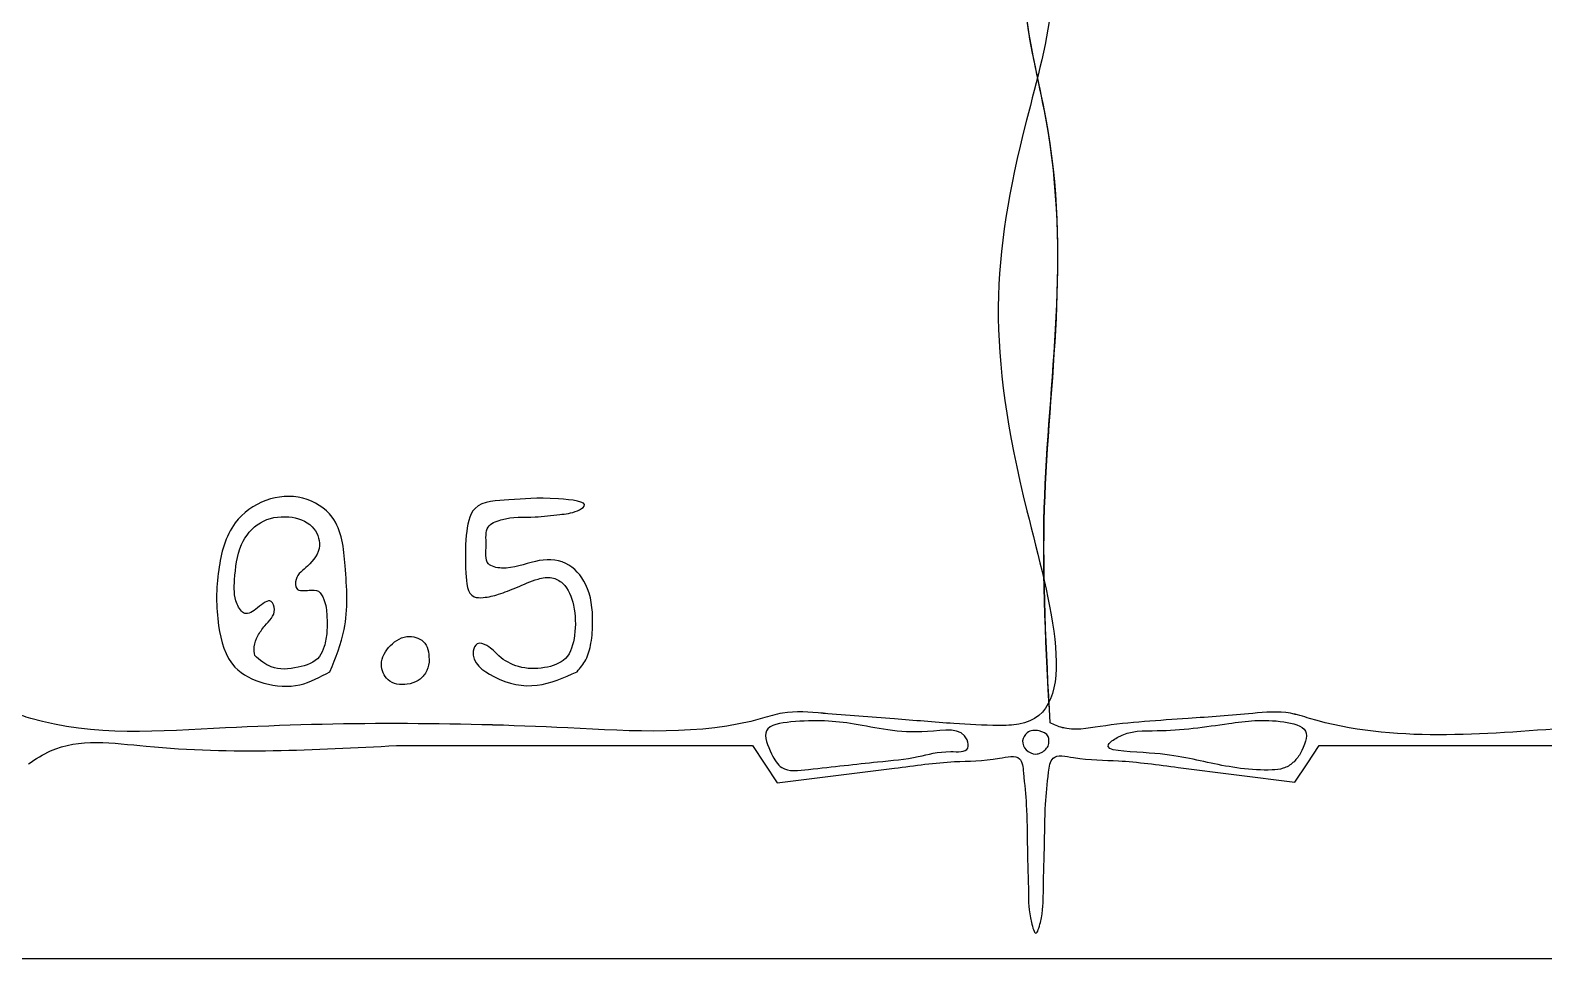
# Model space of a CAD drawing. Extents: x 15.9 to 97.5, y 243.5 to 291.3.
# Drawn here: x 38.71 to 53.75, y 243.53 to 252.74 of the extents above; entities that cross this region are included whole.
import ezdxf

# ---------------------------------------------------------------- set-up
doc = ezdxf.new("R2010")
doc.units = 0
for name, color, linetype in [('black', 7, 'CONTINUOUS'), ('blue', 7, 'CONTINUOUS'), ('red', 7, 'CONTINUOUS')]:
    doc.layers.add(name, color=color, linetype=linetype)

msp = doc.modelspace()

# ---------------------------------------------------------------- linework, layer by layer
at = {"layer": 'black', "color": 7}
for points in [[(15.851808, 267.403162), (15.851808, 291.279162), (56.661142, 291.279162), (97.470476, 291.279162), (97.470476, 267.403162), (97.470476, 243.527163), (56.661142, 243.527163), (15.851808, 243.527163)], [(40.942551, 246.535999)], [(42.675923, 246.469703)], [(41.689614, 246.376615)], [(44.144966, 246.376609)], [(48.843598, 245.86966)]]:
    msp.add_lwpolyline(points, close=True, dxfattribs=at)
for points in [[(42.352481, 245.643836), (45.887828, 245.643836), (46.010928, 245.458436), (46.134028, 245.273037), (47.297333, 245.417343)], [(50.117303, 245.425324), (51.27545, 245.279832), (51.396296, 245.461837), (51.517142, 245.643841), (56.322488, 245.643841), (61.127835, 245.643841), (61.250935, 245.458441), (61.374035, 245.273042), (62.53734, 245.417348)]]:
    msp.add_lwpolyline(points, dxfattribs=at)
for points, knots in [([(36.143595, 245.869608), (36.105801, 246.586724), (35.999344, 248.606629), (36.485112, 251.117955), (35.666732, 253.490455), (36.209662, 254.022645), (36.217958, 254.090728), (36.201766, 254.161555), (36.156652, 254.287548), (36.317853, 254.250608), (36.372437, 254.127157), (36.548553, 254.003287), (36.876499, 253.991025), (37.320865, 253.978497), (37.756845, 253.991161), (38.102328, 254.002264), (38.243808, 254.136796), (38.34099, 254.240241), (38.458036, 254.294627), (38.584817, 254.32292), (38.711598, 254.294627), (38.828646, 254.24024), (38.925824, 254.136798), (39.067331, 254.002246), (39.412566, 253.991299), (39.851722, 253.977412), (40.290433, 253.994101), (40.632383, 253.998364), (40.789083, 254.146518), (41.018567, 254.297357), (41.592152, 254.261823), (42.394817, 254.306436), (43.197482, 254.261823), (43.771068, 254.297355), (44.000551, 254.146518), (44.157258, 253.998363), (44.499157, 253.994128), (44.938251, 253.977202), (45.37607, 253.991921), (45.723804, 254.001314), (45.891693, 254.169548), (46.065788, 254.317175), (46.34225, 254.318531), (46.515086, 254.172453), (46.671935, 254.017126), (46.950656, 253.978887), (47.277326, 253.951581), (47.639443, 253.947311), (47.936165, 253.961029), (48.165378, 253.998854), (48.316233, 254.05215), (48.441663, 254.058715), (49.114895, 253.604354), (48.275374, 250.932044), (48.19428, 249.128963), (49.21254, 245.861146), (48.244594, 245.838868), (47.840629, 245.862681), (47.256486, 245.912861), (46.694215, 245.951767), (46.247738, 245.995041), (45.433063, 245.732646), (43.544947, 245.87258), (41.162746, 245.878701), (39.274768, 245.725167), (38.474885, 245.9917), (38.063936, 245.95448), (37.435558, 245.902102), (36.815146, 245.871824), (36.338616, 245.779084), (36.183668, 245.851054), (36.143597, 245.869666)], [0, 0, 0, 0, 2.131708, 6.004398, 8.113401, 8.167778, 8.231539, 8.302195, 8.412765, 8.488841, 8.662815, 8.821885, 9.099927, 9.622954, 10.160049, 10.434266, 10.60378, 10.726075, 10.859055, 10.983732, 11.10841, 11.24139, 11.363685, 11.5332, 11.807417, 12.344511, 12.871351, 13.148285, 13.3098, 13.501142, 13.957313, 14.950858, 15.944403, 16.400574, 16.591916, 16.753432, 17.030365, 17.557203, 18.094299, 18.368516, 18.538029, 18.787715, 19.037471, 19.286029, 19.448389, 19.687201, 20.091641, 20.448362, 20.767985, 20.983846, 21.140067, 21.250931, 21.341953, 23.494369, 27.371613, 29.491794, 29.692914, 30.136981, 30.729306, 31.438248, 31.843874, 32.047915, 33.985121, 37.382943, 39.320054, 39.515389, 39.89051, 40.534164, 41.411691, 41.787036, 41.917962, 41.917962, 41.917962, 41.917962]), ([(48.843596, 245.869602), (48.805801, 246.586718), (48.699344, 248.606623), (49.185115, 251.117949), (48.366723, 253.49045), (48.909653, 254.022639), (48.917951, 254.09072), (48.901771, 254.16155), (48.856653, 254.287542), (49.017854, 254.250603), (49.072438, 254.127151), (49.248554, 254.003281), (49.5765, 253.991019), (50.020866, 253.978491), (50.456846, 253.991155), (50.802329, 254.002258), (50.943809, 254.13679), (51.040991, 254.240235), (51.158038, 254.294621), (51.284819, 254.322914), (51.4116, 254.294621), (51.528648, 254.240234), (51.625825, 254.136793), (51.767335, 254.002232), (52.112545, 253.991361), (52.551371, 253.976902), (52.989034, 253.995533), (53.331503, 253.996239), (53.499271, 254.16217), (53.879851, 254.312577), (54.866444, 254.239838), (56.364819, 254.31604), (57.863193, 254.23984), (58.849788, 254.312574), (59.230365, 254.162171), (59.398139, 253.996235), (59.74056, 253.995561), (60.178603, 253.976693), (60.616095, 253.991983), (60.963803, 254.001301), (61.131696, 254.169544), (61.305789, 254.317169), (61.582252, 254.318525), (61.755087, 254.172447), (61.911936, 254.01712), (62.190657, 253.978881), (62.517327, 253.951575), (62.879444, 253.947305), (63.176166, 253.961023), (63.405379, 253.998848), (63.556234, 254.052144), (63.681665, 254.058709), (64.354898, 253.604349), (63.515375, 250.932037), (63.434281, 249.128956), (64.452542, 245.861142), (63.484596, 245.838861), (63.080629, 245.862683), (62.496497, 245.912809), (61.934184, 245.95193), (61.487791, 245.994764), (60.46201, 245.6675), (57.928683, 245.916386), (54.719435, 245.924834), (52.185264, 245.657917), (51.174837, 245.99144), (50.763966, 245.954626), (50.135546, 245.902024), (49.51515, 245.871827), (49.038617, 245.779077), (48.883669, 245.851048), (48.843598, 245.86966)], [0, 0, 0, 0, 2.131708, 6.004398, 8.113401, 8.167778, 8.23154, 8.302195, 8.412764, 8.488841, 8.662814, 8.821884, 9.099927, 9.622954, 10.160049, 10.434266, 10.603779, 10.726075, 10.859054, 10.983732, 11.10841, 11.241389, 11.363684, 11.533199, 11.807416, 12.344511, 12.869743, 13.147138, 13.307591, 13.552933, 14.350335, 16.212278, 18.074221, 18.871622, 19.116964, 19.277418, 19.554813, 20.080044, 20.617139, 20.891356, 21.06087, 21.310555, 21.560311, 21.808869, 21.971229, 22.210042, 22.614481, 22.971202, 23.290825, 23.506686, 23.662907, 23.773772, 23.864794, 26.01721, 29.894454, 32.014635, 32.215755, 32.659822, 33.252147, 33.96109, 34.366715, 34.570757, 37.166187, 41.786394, 44.381754, 44.577089, 44.952209, 45.595863, 46.473391, 46.848736, 46.979662, 46.979662, 46.979662, 46.979662]), ([(41.689651, 246.376619), (41.745948, 246.51464), (41.883249, 246.851255), (41.846847, 247.374304), (41.800461, 247.904387), (41.42124, 248.140093), (41.04027, 248.108389), (40.682812, 247.851406), (40.561358, 247.362505), (40.554325, 246.877712), (40.678845, 246.411056), (41.040035, 246.240287), (41.389189, 246.212221), (41.592646, 246.323554), (41.689614, 246.376615)], [0, 0, 0, 0, 0.440892, 1.075272, 1.574528, 1.920405, 2.288094, 2.666305, 3.16067, 3.714705, 4.156982, 4.484943, 4.842061, 5.16725, 5.16725, 5.16725, 5.16725]), ([(44.144984, 246.376613), (44.176563, 246.414066), (44.245704, 246.496069), (44.290834, 246.672391), (44.308044, 246.925642), (44.276365, 247.226011), (44.047207, 247.496301), (43.705328, 247.490887), (43.479515, 247.380295), (43.217971, 247.43416), (43.253395, 247.633755), (43.222397, 247.820807), (43.459289, 247.922325), (43.694271, 247.900337), (43.9549, 247.936987), (44.111678, 247.948712), (44.29962, 248.061172), (43.778936, 248.116125), (43.56036, 248.080269), (43.089434, 248.070623), (43.032424, 247.680075), (43.033898, 247.428294), (43.056083, 247.109877), (43.238498, 247.109835), (43.375865, 247.145831), (43.557199, 247.215646), (43.723932, 247.294969), (43.891412, 247.325067), (44.047755, 247.239516), (44.127371, 247.015151), (44.136645, 246.759124), (44.063424, 246.483602), (43.809683, 246.400937), (43.573377, 246.404392), (43.373605, 246.510607), (43.281031, 246.6309), (43.1475, 246.6791), (43.067913, 246.486949), (43.360233, 246.272907), (43.744494, 246.198004), (44.013844, 246.318131), (44.144966, 246.376609)], [0, 0, 0, 0, 0.145404, 0.31836, 0.531589, 0.911119, 1.197083, 1.499379, 1.841882, 1.980151, 2.166066, 2.345085, 2.492659, 2.832845, 3.079219, 3.258204, 3.338121, 3.602832, 4.098116, 4.442889, 4.723081, 5.099902, 5.346879, 5.438739, 5.593668, 5.784342, 6.014895, 6.15315, 6.272407, 6.515642, 6.815115, 7.06158, 7.286708, 7.545253, 7.767831, 7.924292, 8.022081, 8.104517, 8.428791, 8.869161, 9.286888, 9.286888, 9.286888, 9.286888]), ([(40.942558, 246.535983), (40.938796, 246.565632), (40.930247, 246.633011), (40.97308, 246.737071), (41.049811, 246.852002), (41.166277, 246.947623), (41.104546, 247.122191), (40.9718, 247.008273), (40.842698, 246.917328), (40.731094, 247.092332), (40.744955, 247.324037), (40.771029, 247.627323), (40.982083, 247.886893), (41.269807, 247.937698), (41.524129, 247.855339), (41.625154, 247.610191), (41.489438, 247.427058), (41.345148, 247.335768), (41.343134, 247.167685), (41.475966, 247.187016), (41.584904, 247.189962), (41.647817, 247.070324), (41.661798, 246.933841), (41.664506, 246.774335), (41.64126, 246.638553), (41.576772, 246.478908), (41.364088, 246.407067), (41.117484, 246.387765), (40.995054, 246.491509), (40.942551, 246.535999)], [0, 0, 0, 0, 0.088514, 0.201156, 0.324222, 0.51274, 0.597222, 0.747471, 0.886702, 1.005377, 1.248973, 1.603513, 1.890434, 2.178374, 2.431743, 2.632309, 2.866694, 3.042494, 3.132776, 3.258678, 3.350066, 3.447127, 3.614791, 3.772826, 3.919725, 4.029941, 4.268054, 4.533674, 4.73311, 4.73311, 4.73311, 4.73311]), ([(42.675923, 246.469703), (42.673878, 246.540877), (42.670097, 246.672426), (42.459136, 246.757557), (42.279319, 246.64857), (42.170533, 246.46717), (42.253581, 246.261809), (42.434129, 246.236749), (42.566204, 246.279354), (42.650019, 246.360412), (42.66705, 246.432266), (42.675923, 246.469703)], [0, 0, 0, 0, 0.195906, 0.362084, 0.57009, 0.778096, 0.944275, 1.140181, 1.25364, 1.357948, 1.471407, 1.471407, 1.471407, 1.471407]), ([(38.696289, 245.461832), (38.767832, 245.50864), (39.108442, 245.731486), (40.416683, 245.537974), (41.54004, 245.599406), (42.352481, 245.643836)], [0, 0, 0, 0, 0.25308, 1.204889, 3.69202, 3.69202, 3.69202, 3.69202]), ([(47.297333, 245.417343), (47.500831, 245.44545), (47.856006, 245.494506), (48.228756, 245.486588), (48.560586, 245.565317), (48.585636, 245.298499), (48.615263, 245.024013), (48.614675, 244.62269), (48.631336, 244.20914), (48.627578, 243.983119), (48.702487, 243.724462), (48.777389, 243.98312), (48.773689, 244.209117), (48.7901, 244.625422), (48.790633, 245.027864), (48.819201, 245.306064), (48.853848, 245.569795), (49.184607, 245.495212), (49.560167, 245.502203), (49.914598, 245.453295), (50.117303, 245.425324)], [0, 0, 0, 0, 0.600372, 1.047858, 1.246914, 1.392214, 1.713285, 2.144029, 2.586666, 2.881245, 2.99627, 3.111295, 3.405875, 3.848511, 4.286597, 4.605856, 4.751747, 4.95389, 5.402091, 6.000887, 6.000887, 6.000887, 6.000887])]:
    msp.add_open_spline(points, degree=3, knots=knots, dxfattribs=at)
at = {"layer": 'blue', "color": 7}
for points in [[(15.851808, 267.403162), (15.851808, 291.279162), (56.661142, 291.279162), (97.470476, 291.279162), (97.470476, 267.403162), (97.470476, 243.527163), (56.661142, 243.527163), (15.851808, 243.527163)], [(40.942551, 246.535999)], [(42.675923, 246.469703)], [(41.689614, 246.376615)], [(44.144966, 246.376609)]]:
    msp.add_lwpolyline(points, close=True, dxfattribs=at)
for points in [[(48.843696, 245.869628), (48.843596, 245.869602)], [(42.352481, 245.643836), (45.887828, 245.643836), (46.010928, 245.458436), (46.134028, 245.273037), (47.297333, 245.417343)], [(50.117303, 245.425324), (51.27545, 245.279832), (51.396296, 245.461837), (51.517142, 245.643841), (56.322488, 245.643841), (61.127835, 245.643841), (61.250935, 245.458441), (61.374035, 245.273042), (62.53734, 245.417348)]]:
    msp.add_lwpolyline(points, dxfattribs=at)
for points, knots in [([(48.843596, 245.869602), (48.804254, 246.586337), (48.693579, 248.602613), (49.187953, 251.164643), (48.366409, 253.449052), (48.924788, 254.037767), (48.886541, 254.126345), (48.822916, 254.211168), (48.743285, 254.268945), (48.720335, 254.372194), (48.818546, 254.366432), (48.896912, 254.340122), (48.988406, 254.270142), (49.071918, 254.15997), (49.200829, 254.004991), (49.557402, 253.987607), (49.825426, 253.985149), (50.006431, 253.98349)], [0, 0, 0, 0, 2.135769, 6.008219, 8.119462, 8.178542, 8.253692, 8.371526, 8.504483, 8.551594, 8.625384, 8.712119, 8.826841, 8.952734, 9.134127, 9.400489, 9.95454, 9.95454, 9.95454, 9.95454]), ([(46.434049, 254.273109), (46.492855, 254.199633), (46.605302, 254.059137), (46.92698, 253.963243), (47.273974, 253.95585), (47.644459, 253.946033), (47.938288, 253.961137), (48.165772, 253.998985), (48.316239, 254.052115), (48.441667, 254.058684), (49.114902, 253.604318), (48.275376, 250.932015), (48.194284, 249.12893), (49.212544, 245.861114), (48.244598, 245.838836), (47.840633, 245.862649), (47.25649, 245.912829), (46.694219, 245.951735), (46.247742, 245.995009), (45.433067, 245.732614), (43.544951, 245.872548), (41.16275, 245.878669), (39.274772, 245.725135), (38.474889, 245.991668), (38.06394, 245.954448), (37.435562, 245.90207), (36.81515, 245.871792), (36.33862, 245.779052), (36.183672, 245.851022), (36.143601, 245.869634)], [0, 0, 0, 0, 0.275613, 0.527015, 0.969209, 1.321047, 1.637207, 1.851772, 2.007994, 2.118858, 2.20988, 4.362296, 8.23954, 10.359721, 10.560841, 11.004908, 11.597233, 12.306175, 12.711801, 12.915842, 14.853048, 18.25087, 20.187981, 20.383316, 20.758437, 21.402091, 22.279618, 22.654962, 22.785889, 22.785889, 22.785889, 22.785889]), ([(61.674144, 254.273103), (61.73295, 254.199627), (61.845397, 254.059131), (62.167075, 253.963237), (62.514069, 253.955844), (62.884554, 253.946027), (63.178383, 253.961131), (63.405867, 253.998979), (63.556334, 254.052109), (63.681762, 254.058678), (64.354997, 253.604312), (63.515471, 250.93201), (63.43438, 249.128923), (64.452639, 245.86111), (63.484694, 245.838829), (63.080727, 245.862651), (62.496595, 245.912777), (61.934282, 245.951898), (61.487888, 245.994732), (60.462108, 245.667468), (57.928781, 245.916355), (54.719533, 245.924802), (52.185362, 245.657886), (51.174935, 245.991408), (50.764064, 245.954594), (50.135643, 245.901992), (49.515247, 245.871795), (49.038715, 245.779045), (48.883767, 245.851016), (48.843696, 245.869628)], [0, 0, 0, 0, 0.275613, 0.527015, 0.969209, 1.321047, 1.637207, 1.851772, 2.007994, 2.118858, 2.20988, 4.362296, 8.23954, 10.359721, 10.560841, 11.004907, 11.597232, 12.306175, 12.711801, 12.915842, 15.511272, 20.131479, 22.726839, 22.922174, 23.297295, 23.940949, 24.818476, 25.193821, 25.324747, 25.324747, 25.324747, 25.324747]), ([(41.689651, 246.376619), (41.745948, 246.51464), (41.883249, 246.851255), (41.846847, 247.374304), (41.800461, 247.904387), (41.42124, 248.140093), (41.04027, 248.108389), (40.682812, 247.851406), (40.561358, 247.362505), (40.554325, 246.877712), (40.678845, 246.411056), (41.040035, 246.240287), (41.389189, 246.212221), (41.592646, 246.323554), (41.689614, 246.376615)], [0, 0, 0, 0, 0.440892, 1.075272, 1.574528, 1.920405, 2.288094, 2.666305, 3.16067, 3.714705, 4.156982, 4.484943, 4.842061, 5.16725, 5.16725, 5.16725, 5.16725]), ([(44.144984, 246.376613), (44.176563, 246.414066), (44.245704, 246.496069), (44.290834, 246.672391), (44.308044, 246.925642), (44.276365, 247.226011), (44.047207, 247.496301), (43.705328, 247.490887), (43.479515, 247.380295), (43.217971, 247.43416), (43.253395, 247.633755), (43.222397, 247.820807), (43.459289, 247.922325), (43.694271, 247.900337), (43.9549, 247.936987), (44.111678, 247.948712), (44.29962, 248.061172), (43.778936, 248.116125), (43.56036, 248.080269), (43.089434, 248.070623), (43.032424, 247.680075), (43.033898, 247.428294), (43.056083, 247.109877), (43.238498, 247.109835), (43.375865, 247.145831), (43.557199, 247.215646), (43.723932, 247.294969), (43.891412, 247.325067), (44.047755, 247.239516), (44.127371, 247.015151), (44.136645, 246.759124), (44.063424, 246.483602), (43.809683, 246.400937), (43.573377, 246.404392), (43.373605, 246.510607), (43.281031, 246.6309), (43.1475, 246.6791), (43.067913, 246.486949), (43.360233, 246.272907), (43.744494, 246.198004), (44.013844, 246.318131), (44.144966, 246.376609)], [0, 0, 0, 0, 0.145404, 0.31836, 0.531589, 0.911119, 1.197083, 1.499379, 1.841882, 1.980151, 2.166066, 2.345085, 2.492659, 2.832845, 3.079219, 3.258204, 3.338121, 3.602832, 4.098116, 4.442889, 4.723081, 5.099902, 5.346879, 5.438739, 5.593668, 5.784342, 6.014895, 6.15315, 6.272407, 6.515642, 6.815115, 7.06158, 7.286708, 7.545253, 7.767831, 7.924292, 8.022081, 8.104517, 8.428791, 8.869161, 9.286888, 9.286888, 9.286888, 9.286888]), ([(40.942558, 246.535983), (40.938796, 246.565632), (40.930247, 246.633011), (40.97308, 246.737071), (41.049811, 246.852002), (41.166277, 246.947623), (41.104546, 247.122191), (40.9718, 247.008273), (40.842698, 246.917328), (40.731094, 247.092332), (40.744955, 247.324037), (40.771029, 247.627323), (40.982083, 247.886893), (41.269807, 247.937698), (41.524129, 247.855339), (41.625154, 247.610191), (41.489438, 247.427058), (41.345148, 247.335768), (41.343134, 247.167685), (41.475966, 247.187016), (41.584904, 247.189962), (41.647817, 247.070324), (41.661798, 246.933841), (41.664506, 246.774335), (41.64126, 246.638553), (41.576772, 246.478908), (41.364088, 246.407067), (41.117484, 246.387765), (40.995054, 246.491509), (40.942551, 246.535999)], [0, 0, 0, 0, 0.088514, 0.201156, 0.324222, 0.51274, 0.597222, 0.747471, 0.886702, 1.005377, 1.248973, 1.603513, 1.890434, 2.178374, 2.431743, 2.632309, 2.866694, 3.042494, 3.132776, 3.258678, 3.350066, 3.447127, 3.614791, 3.772826, 3.919725, 4.029941, 4.268054, 4.533674, 4.73311, 4.73311, 4.73311, 4.73311]), ([(42.675923, 246.469703), (42.673878, 246.540877), (42.670097, 246.672426), (42.459136, 246.757557), (42.279319, 246.64857), (42.170533, 246.46717), (42.253581, 246.261809), (42.434129, 246.236749), (42.566204, 246.279354), (42.650019, 246.360412), (42.66705, 246.432266), (42.675923, 246.469703)], [0, 0, 0, 0, 0.195906, 0.362084, 0.57009, 0.778096, 0.944275, 1.140181, 1.25364, 1.357948, 1.471407, 1.471407, 1.471407, 1.471407]), ([(38.696289, 245.461832), (38.767832, 245.50864), (39.108442, 245.731486), (40.416683, 245.537974), (41.54004, 245.599406), (42.352481, 245.643836)], [0, 0, 0, 0, 0.25308, 1.204889, 3.69202, 3.69202, 3.69202, 3.69202]), ([(47.297333, 245.417343), (47.500831, 245.44545), (47.856006, 245.494506), (48.228756, 245.486588), (48.560586, 245.565317), (48.585636, 245.298499), (48.615263, 245.024013), (48.614675, 244.62269), (48.631336, 244.20914), (48.627578, 243.983119), (48.702487, 243.724462), (48.777389, 243.98312), (48.773689, 244.209117), (48.7901, 244.625422), (48.790633, 245.027864), (48.819201, 245.306064), (48.853848, 245.569795), (49.184607, 245.495212), (49.560167, 245.502203), (49.914598, 245.453295), (50.117303, 245.425324)], [0, 0, 0, 0, 0.600372, 1.047858, 1.246914, 1.392214, 1.713285, 2.144029, 2.586666, 2.881245, 2.99627, 3.111295, 3.405875, 3.848511, 4.286597, 4.605856, 4.751747, 4.95389, 5.402091, 6.000887, 6.000887, 6.000887, 6.000887])]:
    msp.add_open_spline(points, degree=3, knots=knots, dxfattribs=at)
at = {"layer": 'red', "color": 7}
for points in [[(15.851808, 267.403162), (15.851808, 291.279162), (56.661142, 291.279162), (97.470476, 291.279162), (97.470476, 267.403162), (97.470476, 243.527163), (56.661142, 243.527163), (15.851808, 243.527163)], [(48.825862, 245.637983)], [(51.328078, 245.560913)], [(47.130408, 245.481377)]]:
    msp.add_lwpolyline(points, close=True, dxfattribs=at)
for points, knots in [([(47.130408, 245.481373), (47.269866, 245.494428), (47.520621, 245.517902), (47.773565, 245.599798), (48.043846, 245.569203), (48.006339, 245.838206), (47.451385, 245.728068), (46.930819, 245.871572), (46.43654, 245.907023), (45.956183, 245.836582), (46.064767, 245.573036), (46.181662, 245.374176), (46.609775, 245.425687), (46.911964, 245.458011), (47.130408, 245.481377)], [0, 0, 0, 0, 0.407497, 0.732708, 0.905604, 0.986238, 1.390089, 2.122224, 2.749907, 3.007498, 3.242012, 3.411531, 3.676691, 4.368353, 4.368353, 4.368353, 4.368353]), ([(48.825859, 245.637979), (48.831565, 245.672282), (48.843654, 245.744968), (48.730135, 245.802466), (48.615437, 245.790859), (48.55332, 245.688763), (48.599535, 245.589563), (48.683159, 245.550406), (48.749979, 245.568639), (48.793256, 245.596155), (48.814981, 245.624025), (48.825862, 245.637983)], [0, 0, 0, 0, 0.094748, 0.200768, 0.32066, 0.413581, 0.509167, 0.613863, 0.659448, 0.712048, 0.764822, 0.764822, 0.764822, 0.764822]), ([(51.328078, 245.560913), (51.368306, 245.646902), (51.448803, 245.818967), (51.025872, 245.918828), (50.579398, 245.856226), (50.00326, 245.775018), (49.609715, 245.799992), (49.316666, 245.589285), (50.017348, 245.575352), (50.375808, 245.472756), (50.883355, 245.384795), (51.160796, 245.409703), (51.262493, 245.467754), (51.306205, 245.529843), (51.328078, 245.560913)], [0, 0, 0, 0, 0.232358, 0.464948, 1.013704, 1.728019, 2.129931, 2.239903, 2.594802, 3.277406, 3.886082, 3.99653, 4.109469, 4.222588, 4.222588, 4.222588, 4.222588])]:
    msp.add_open_spline(points, degree=3, knots=knots, dxfattribs=at)

doc.saveas('drawing.dxf')
